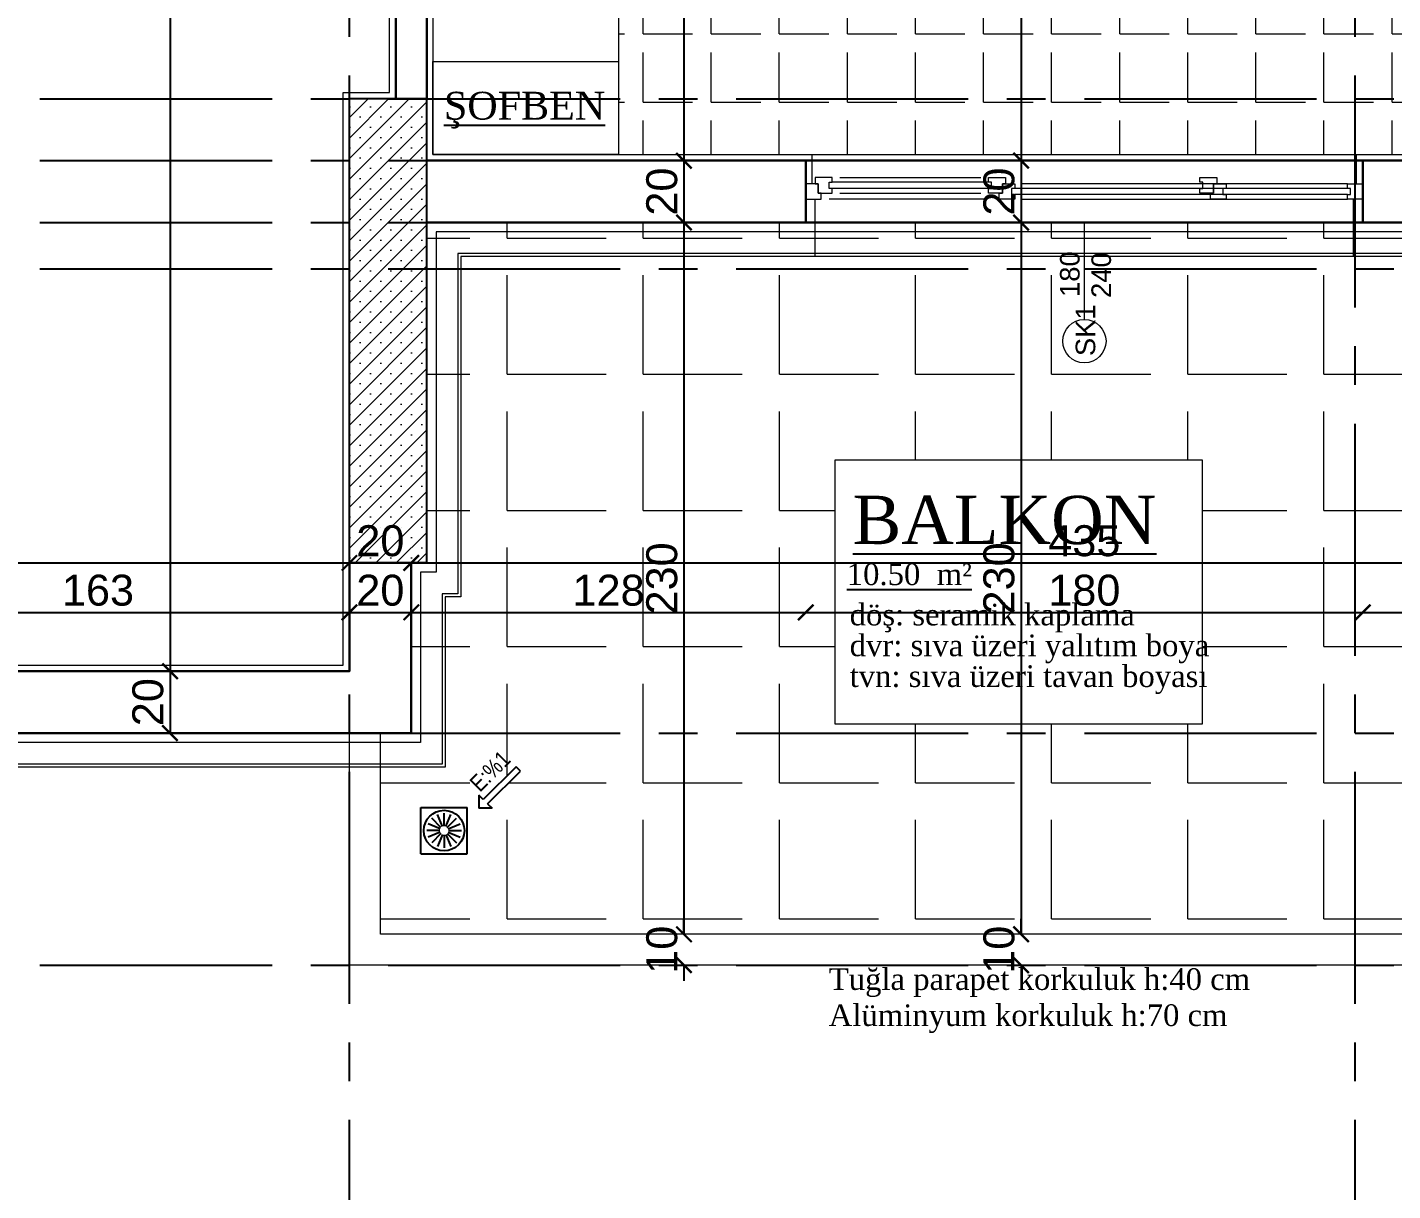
# Model space of a CAD drawing. Header units: millimetres. Extents: x 2778 to 13672, y 1832 to 5175.
# Drawn here: x 9077.1 to 9518.3, y 2417.4 to 2793.3 of the extents above; entities that cross this region are included whole.
import ezdxf

# ---------------------------------------------------------------- set-up
doc = ezdxf.new("R2010")
doc.units = ezdxf.units.MM
for name, pattern in [('CENTER2', [112.5, 75, -12.5, 12.5, -12.5]), ('DASHDOT2', [12.7, 6.35, -3.175, 0, -3.175]), ('DOTX2', [0.5, 0, -0.5])]:
    doc.linetypes.add(name, pattern=pattern)
for name, color, linetype, lineweight in [('aks', 251, 'DASHDOT2', 35), ('duvar', 232, 'Continuous', 30), ('görünüş', 201, 'Continuous', 18), ('ince', 37, 'Continuous', 0), ('iz', 1, 'DOTX2', 20), ('pencere', 4, 'Continuous', 18), ('sıva dış', 30, 'Continuous', 9), ('sıva iç', 21, 'Continuous', 0), ('tefriş', 252, 'Continuous', 5), ('yalıtım', 107, 'Continuous', 0), ('yazı', 11, 'Continuous', 20), ('z - tarama', 251, 'Continuous', 18), ('ÖLÇÜ İÇ', 7, 'Continuous', 9)]:
    doc.layers.add(name, color=color, linetype=linetype, lineweight=lineweight)
doc.layers.add('Panel', color=7, linetype='Continuous')
doc.layers.add('Yazi', color=7, linetype='Continuous')
doc.styles.get("Standard").update_dxf_attribs({"font": 'arial.ttf'})
doc.styles.add('swis', font='swissc.ttf', dxfattribs={"height": 10})
doc.styles.add('Times roman', font='times.ttf')
doc.dimstyles.new('zulay iç ölçü', dxfattribs={"dimtxt": 10, "dimasz": 5, "dimexe": 0.18, "dimexo": 0, "dimgap": 2, "dimtad": 3, "dimdec": 0, "dimzin": 0, "dimdsep": 46, "dimtxsty": 'Standard', "dimblk": 'ARCHTICK', "dimcen": 0.09, "dimse1": 1, "dimse2": 1, "dimadec": 0, "dimazin": 0, "dimtfac": 1, "dimtdec": 0, "dimtix": 1, "dimtofl": 0, "dimtmove": 0, "dimatfit": 3, "dimldrblk": 'ARCHTICK', "dimfxl": 1, "dimtolj": 1, "dimtzin": 0, "dimarcsym": 0})

# ---------------------------------------------------------------- blocks, each defined once
blk = doc.blocks.new('IDE242Entity370')
at = {"layer": 'Panel', "linetype": 'Continuous', "lineweight": 5}
h = blk.add_hatch(dxfattribs=at)
h.set_pattern_fill('SACNCR', color=163, scale=50, style=0)
h.set_pattern_definition([(45, (0, 0), (-3.314563, 3.314563), []), (45, (3.3146, 0), (-3.314563, 3.314563), [0, -4.6875])])
h.paths.add_polyline_path([(525, 130), (525, 280), (550, 280), (550, 130)])
blk = doc.blocks.new('IDE242Entity371')
at = {"layer": 'Panel', "color": 164, "linetype": 'Continuous', "lineweight": -3}
blk.add_lwpolyline([(550, 130), (525, 130)], dxfattribs=at)
blk = doc.blocks.new('IDE242Entity372')
at = {"layer": 'Panel', "color": 164, "linetype": 'Continuous', "lineweight": -3}
blk.add_lwpolyline([(550, 130), (550, 280)], dxfattribs=at)
blk = doc.blocks.new('IDE242Entity373')
at = {"layer": 'Panel', "color": 164, "linetype": 'Continuous', "lineweight": -3}
blk.add_lwpolyline([(550, 280), (525, 280)], dxfattribs=at)
blk = doc.blocks.new('IDE242Entity374')
at = {"layer": 'Panel', "color": 164, "linetype": 'Continuous', "lineweight": -3}
blk.add_lwpolyline([(525, 130), (525, 280)], dxfattribs=at)
blk = doc.blocks.new('FGFS')
at = {"layer": 'duvar'}
for p, q in [((857019.82, -390681.05), (857039.82, -390681.05)), ((857019.82, -390861.05), (857039.82, -390861.05))]:
    blk.add_line(p, q, dxfattribs=at)
at = {"layer": 'ince'}
for p, q in [((857027.32, -390739.55), (857027.32, -390688.55)), ((857029.32, -390692.05), (857029.32, -390737.55)), ((857034.32, -390692.05), (857034.32, -390737.55)), ((857027.32, -390751.05), (857027.32, -390856.05)), ((857032.32, -390856.05), (857032.32, -390751.05))]:
    blk.add_line(p, q, dxfattribs=at)
for points in [[(857030.82, -390740.05), (857030.82, -390689.55)], [(857032.82, -390740.05), (857032.82, -390689.55)], [(857028.82, -390856.05), (857028.82, -390748.55)], [(857030.82, -390856.05), (857030.82, -390748.55)]]:
    blk.add_lwpolyline(points, dxfattribs=at)
at = {"layer": 'iz', "ltscale": 0.1}
for p, q in [((857019.82, -390681.05), (857019.82, -390861.05)), ((857039.82, -390861.05), (857039.82, -390681.05))]:
    blk.add_line(p, q, dxfattribs=at)
at = {"layer": 'pencere'}
for points in [[(857027.32, -390681.05), (857027.32, -390686.05), (857029.32, -390686.05), (857029.32, -390685.05), (857032.32, -390685.05), (857032.32, -390681.05)], [(857030.82, -390748.55), (857030.82, -390747.55), (857028.82, -390747.55), (857028.82, -390748.55), (857027.32, -390748.55), (857027.32, -390743.55), (857029.32, -390743.55), (857029.32, -390744.55), (857032.32, -390744.55), (857032.32, -390748.55), (857030.82, -390748.55)], [(857030.82, -390816.84), (857030.82, -390815.84), (857028.82, -390815.84), (857028.82, -390816.84), (857027.32, -390816.84), (857027.32, -390811.84), (857029.32, -390811.84), (857029.32, -390812.84), (857032.32, -390812.84), (857032.32, -390816.84), (857030.82, -390816.84)], [(857027.32, -390861.05), (857027.32, -390856.05), (857027.32, -390856.05), (857028.82, -390856.05), (857028.82, -390857.05), (857030.82, -390857.05), (857030.82, -390856.05), (857032.32, -390856.05), (857032.32, -390856.05), (857032.32, -390861.05)]]:
    blk.add_lwpolyline(points, dxfattribs=at)
for points in [[(857032.32, -390684.05), (857032.32, -390685.05), (857029.32, -390685.05), (857029.32, -390689.55), (857030.82, -390689.55), (857030.82, -390688.55), (857032.82, -390688.55), (857032.82, -390689.55), (857034.32, -390689.55), (857034.32, -390684.05)], [(857032.32, -390745.55), (857032.32, -390744.55), (857029.32, -390744.55), (857029.32, -390740.05), (857030.82, -390740.05), (857030.82, -390741.05), (857032.82, -390741.05), (857032.82, -390740.05), (857034.32, -390740.05), (857034.32, -390745.55)], [(857032.32, -390813.84), (857032.32, -390812.84), (857029.32, -390812.84), (857029.32, -390808.35), (857030.82, -390808.35), (857030.82, -390809.35), (857032.82, -390809.35), (857032.82, -390808.35), (857034.32, -390808.35), (857034.32, -390813.84)]]:
    blk.add_lwpolyline(points, close=True, dxfattribs=at)
at = {"layer": 'sıva dış'}
for p, q in [((857008.82, -390684.05), (857027.32, -390684.05)), ((857008.82, -390858.05), (857027.32, -390858.05))]:
    blk.add_line(p, q, dxfattribs=at)
at = {"layer": 'sıva iç'}
for p, q in [((857032.32, -390683.05), (857041.82, -390683.05)), ((857032.32, -390859.05), (857041.82, -390859.05))]:
    blk.add_line(p, q, dxfattribs=at)
at = {"layer": 'yazı'}
blk.add_line((856988.47, -390771.05), (857019.82, -390771.05), dxfattribs=at)
blk.add_circle((856981.47, -390771.05), 7, dxfattribs=at)
for s, p in [('180', (856995.76, -390769.51)), ('SK1', (856976.65, -390774.58)), ('240', (856995.44, -390779.66))]:
    blk.add_text(s, height=6.328, dxfattribs=at).set_placement(p)
blk = doc.blocks.new('eğim çizgisi')
at = {"layer": 'Yazi'}
for p, q in [((1343.11, 4120.2), (1332.51, 4109.59)), ((1333.92, 4108.18), (1344.53, 4118.78)), ((1344.53, 4118.78), (1343.11, 4120.2)), ((1331.09, 4111.01), (1331.09, 4106.76)), ((1332.51, 4109.59), (1331.09, 4111.01)), ((1333.92, 4108.18), (1335.34, 4106.76)), ((1312.34, 4092.04), (1312.34, 4107.04)), ((1312.34, 4107.04), (1327.34, 4107.04)), ((1318.85, 4100.54), (1315.87, 4103.52)), ((1319.31, 4100.84), (1317.69, 4104.74)), ((1319.84, 4100.95), (1319.84, 4105.17)), ((1320.38, 4100.84), (1322, 4104.74)), ((1320.84, 4100.54), (1323.82, 4103.52)), ((1327.34, 4092.04), (1327.34, 4107.04)), ((1335.34, 4106.76), (1331.09, 4106.76)), ((1318.44, 4099.54), (1314.22, 4099.54)), ((1318.54, 4100.08), (1314.65, 4101.7)), ((1321.14, 4100.08), (1325.04, 4101.7)), ((1321.25, 4099.54), (1325.47, 4099.54)), ((1318.54, 4099.01), (1314.65, 4097.39)), ((1318.85, 4098.55), (1315.87, 4095.57)), ((1319.31, 4098.24), (1317.69, 4094.35)), ((1319.84, 4098.14), (1319.84, 4093.92)), ((1320.38, 4098.24), (1322, 4094.35)), ((1320.84, 4098.55), (1323.82, 4095.57)), ((1321.14, 4099.01), (1325.04, 4097.39)), ((1312.34, 4092.04), (1327.34, 4092.04))]:
    blk.add_line(p, q, dxfattribs=at)
blk.add_circle((1319.84, 4099.54), 6.56, dxfattribs=at)
at = {"layer": 'Yazi', "style": 'swis'}
blk.add_text('E:%%%1', height=5.335, rotation=45, dxfattribs=at).set_placement((1331.42, 4111.73))
blk = doc.blocks.new('_ArchTick')
at = {"color": 0, "linetype": 'ByBlock', "const_width": 0.15}
blk.add_lwpolyline([(-0.5, -0.5), (0.5, 0.5)], dxfattribs=at)
blk = doc.blocks.new('*D2719')
at = {"layer": 'Defpoints', "color": 0, "transparency": 16777216}
for p in [(9181.17, 2604.25), (9018.67, 2585.23), (9181.17, 2585.23)]:
    blk.add_point(p, dxfattribs=at)
at = {"layer": 'ÖLÇÜ İÇ', "color": 0, "lineweight": -2, "transparency": 16777216}
blk.add_line((9018.67, 2604.25), (9181.17, 2604.25), dxfattribs=at)
at = {"layer": 'ÖLÇÜ İÇ', "color": 0, "lineweight": -2, "transparency": 16777216, "xscale": 5, "yscale": 5, "zscale": 5, "rotation": 180}
blk.add_blockref('_ArchTick', (9018.67, 2604.25), dxfattribs=at)
at = {"layer": 'ÖLÇÜ İÇ', "color": 0, "lineweight": -2, "transparency": 16777216, "xscale": 5, "yscale": 5, "zscale": 5}
blk.add_blockref('_ArchTick', (9181.17, 2604.25), dxfattribs=at)
at = {"layer": 'ÖLÇÜ İÇ', "color": 0, "transparency": 16777216, "insert": (9099.92, 2611.36), "char_height": 10, "attachment_point": 5}
blk.add_mtext('\\A1;163', dxfattribs=at)
blk = doc.blocks.new('*D2720')
at = {"layer": 'Defpoints', "color": 0, "transparency": 16777216}
for p in [(9201.17, 2604.25), (9201.17, 2586.39), (9181.17, 2585.23)]:
    blk.add_point(p, dxfattribs=at)
at = {"layer": 'ÖLÇÜ İÇ', "color": 0, "lineweight": -2, "transparency": 16777216}
blk.add_line((9181.17, 2604.25), (9201.17, 2604.25), dxfattribs=at)
at = {"layer": 'ÖLÇÜ İÇ', "color": 0, "lineweight": -2, "transparency": 16777216, "xscale": 5, "yscale": 5, "zscale": 5, "rotation": 180}
blk.add_blockref('_ArchTick', (9181.17, 2604.25), dxfattribs=at)
at = {"layer": 'ÖLÇÜ İÇ', "color": 0, "lineweight": -2, "transparency": 16777216, "xscale": 5, "yscale": 5, "zscale": 5}
blk.add_blockref('_ArchTick', (9201.17, 2604.25), dxfattribs=at)
at = {"layer": 'ÖLÇÜ İÇ', "color": 0, "transparency": 16777216, "insert": (9191.17, 2611.35), "char_height": 10, "attachment_point": 5}
blk.add_mtext('\\A1;20', dxfattribs=at)
blk = doc.blocks.new('*D2721')
at = {"layer": 'Defpoints', "color": 0, "transparency": 16777216}
for p in [(9328.67, 2730.23), (9328.67, 2604.25), (9201.17, 2586.39)]:
    blk.add_point(p, dxfattribs=at)
at = {"layer": 'ÖLÇÜ İÇ', "color": 0, "lineweight": -2, "transparency": 16777216}
blk.add_line((9201.17, 2604.25), (9328.67, 2604.25), dxfattribs=at)
at = {"layer": 'ÖLÇÜ İÇ', "color": 0, "lineweight": -2, "transparency": 16777216, "xscale": 5, "yscale": 5, "zscale": 5, "rotation": 180}
blk.add_blockref('_ArchTick', (9201.17, 2604.25), dxfattribs=at)
at = {"layer": 'ÖLÇÜ İÇ', "color": 0, "lineweight": -2, "transparency": 16777216, "xscale": 5, "yscale": 5, "zscale": 5}
blk.add_blockref('_ArchTick', (9328.67, 2604.25), dxfattribs=at)
at = {"layer": 'ÖLÇÜ İÇ', "color": 0, "transparency": 16777216, "insert": (9264.92, 2611.35), "char_height": 10, "attachment_point": 5}
blk.add_mtext('\\A1;128', dxfattribs=at)
blk = doc.blocks.new('*D2722')
at = {"layer": 'Defpoints', "color": 0, "transparency": 16777216}
for p in [(9328.67, 2730.23), (9508.67, 2730.23), (9508.67, 2604.25)]:
    blk.add_point(p, dxfattribs=at)
at = {"layer": 'ÖLÇÜ İÇ', "color": 0, "lineweight": -2, "transparency": 16777216}
blk.add_line((9328.67, 2604.25), (9508.67, 2604.25), dxfattribs=at)
at = {"layer": 'ÖLÇÜ İÇ', "color": 0, "lineweight": -2, "transparency": 16777216, "xscale": 5, "yscale": 5, "zscale": 5, "rotation": 180}
blk.add_blockref('_ArchTick', (9328.67, 2604.25), dxfattribs=at)
at = {"layer": 'ÖLÇÜ İÇ', "color": 0, "lineweight": -2, "transparency": 16777216, "xscale": 5, "yscale": 5, "zscale": 5}
blk.add_blockref('_ArchTick', (9508.67, 2604.25), dxfattribs=at)
at = {"layer": 'ÖLÇÜ İÇ', "color": 0, "transparency": 16777216, "insert": (9418.67, 2611.35), "char_height": 10, "attachment_point": 5}
blk.add_mtext('\\A1;180', dxfattribs=at)
blk = doc.blocks.new('*D2723')
at = {"layer": 'Defpoints', "color": 0, "transparency": 16777216}
for p in [(9508.67, 2730.23), (9636.17, 2604.25), (9636.17, 2604.25)]:
    blk.add_point(p, dxfattribs=at)
at = {"layer": 'ÖLÇÜ İÇ', "color": 0, "lineweight": -2, "transparency": 16777216}
blk.add_line((9508.67, 2604.25), (9636.17, 2604.25), dxfattribs=at)
at = {"layer": 'ÖLÇÜ İÇ', "color": 0, "lineweight": -2, "transparency": 16777216, "xscale": 5, "yscale": 5, "zscale": 5, "rotation": 180}
blk.add_blockref('_ArchTick', (9508.67, 2604.25), dxfattribs=at)
at = {"layer": 'ÖLÇÜ İÇ', "color": 0, "lineweight": -2, "transparency": 16777216, "xscale": 5, "yscale": 5, "zscale": 5}
blk.add_blockref('_ArchTick', (9636.17, 2604.25), dxfattribs=at)
at = {"layer": 'ÖLÇÜ İÇ', "color": 0, "transparency": 16777216, "insert": (9572.42, 2611.35), "char_height": 10, "attachment_point": 5}
blk.add_mtext('\\A1;128', dxfattribs=at)
blk = doc.blocks.new('*D2730')
at = {"layer": 'Defpoints', "color": 0, "transparency": 16777216}
for p in [(8676.17, 2620.23), (9181.17, 2620.23), (9181.17, 2620.23)]:
    blk.add_point(p, dxfattribs=at)
at = {"layer": 'ÖLÇÜ İÇ', "color": 0, "lineweight": -2, "transparency": 16777216}
blk.add_line((8676.17, 2620.23), (9181.17, 2620.23), dxfattribs=at)
at = {"layer": 'ÖLÇÜ İÇ', "color": 0, "lineweight": -2, "transparency": 16777216, "xscale": 5, "yscale": 5, "zscale": 5, "rotation": 180}
blk.add_blockref('_ArchTick', (8676.17, 2620.23), dxfattribs=at)
at = {"layer": 'ÖLÇÜ İÇ', "color": 0, "lineweight": -2, "transparency": 16777216, "xscale": 5, "yscale": 5, "zscale": 5}
blk.add_blockref('_ArchTick', (9181.17, 2620.23), dxfattribs=at)
at = {"layer": 'ÖLÇÜ İÇ', "color": 0, "transparency": 16777216, "insert": (8928.67, 2627.34), "char_height": 10, "attachment_point": 5}
blk.add_mtext('\\A1;505', dxfattribs=at)
blk = doc.blocks.new('*D2731')
at = {"layer": 'Defpoints', "color": 0, "transparency": 16777216}
for p in [(9181.17, 2620.23), (9201.17, 2620.23), (9201.17, 2620.23)]:
    blk.add_point(p, dxfattribs=at)
at = {"layer": 'ÖLÇÜ İÇ', "color": 0, "lineweight": -2, "transparency": 16777216}
blk.add_line((9181.17, 2620.23), (9201.17, 2620.23), dxfattribs=at)
at = {"layer": 'ÖLÇÜ İÇ', "color": 0, "lineweight": -2, "transparency": 16777216, "xscale": 5, "yscale": 5, "zscale": 5, "rotation": 180}
blk.add_blockref('_ArchTick', (9181.17, 2620.23), dxfattribs=at)
at = {"layer": 'ÖLÇÜ İÇ', "color": 0, "lineweight": -2, "transparency": 16777216, "xscale": 5, "yscale": 5, "zscale": 5}
blk.add_blockref('_ArchTick', (9201.17, 2620.23), dxfattribs=at)
at = {"layer": 'ÖLÇÜ İÇ', "color": 0, "transparency": 16777216, "insert": (9191.17, 2627.34), "char_height": 10, "attachment_point": 5}
blk.add_mtext('\\A1;20', dxfattribs=at)
blk = doc.blocks.new('*D2732')
at = {"layer": 'Defpoints', "color": 0, "transparency": 16777216}
for p in [(9201.17, 2620.23), (9636.17, 2620.23), (9636.17, 2620.23)]:
    blk.add_point(p, dxfattribs=at)
at = {"layer": 'ÖLÇÜ İÇ', "color": 0, "lineweight": -2, "transparency": 16777216}
blk.add_line((9201.17, 2620.23), (9636.17, 2620.23), dxfattribs=at)
at = {"layer": 'ÖLÇÜ İÇ', "color": 0, "lineweight": -2, "transparency": 16777216, "xscale": 5, "yscale": 5, "zscale": 5, "rotation": 180}
blk.add_blockref('_ArchTick', (9201.17, 2620.23), dxfattribs=at)
at = {"layer": 'ÖLÇÜ İÇ', "color": 0, "lineweight": -2, "transparency": 16777216, "xscale": 5, "yscale": 5, "zscale": 5}
blk.add_blockref('_ArchTick', (9636.17, 2620.23), dxfattribs=at)
at = {"layer": 'ÖLÇÜ İÇ', "color": 0, "transparency": 16777216, "insert": (9418.67, 2627.34), "char_height": 10, "attachment_point": 5}
blk.add_mtext('\\A1;435', dxfattribs=at)
blk = doc.blocks.new('*D2776')
at = {"layer": 'Defpoints', "color": 0, "transparency": 16777216}
for p in [(9398.22, 3155.23), (9398.22, 2750.23), (9398.22, 2750.23)]:
    blk.add_point(p, dxfattribs=at)
at = {"layer": 'ÖLÇÜ İÇ', "color": 0, "lineweight": -2, "transparency": 16777216}
blk.add_line((9398.22, 3155.23), (9398.22, 2750.23), dxfattribs=at)
at = {"layer": 'ÖLÇÜ İÇ', "color": 0, "lineweight": -2, "transparency": 16777216, "xscale": 5, "yscale": 5, "zscale": 5}
for p, rotation in [((9398.22, 3155.23), 90), ((9398.22, 2750.23), 270)]:
    blk.add_blockref('_ArchTick', p, dxfattribs=dict(at, rotation=rotation))
at = {"layer": 'ÖLÇÜ İÇ', "color": 0, "transparency": 16777216, "insert": (9391.12, 2952.73), "char_height": 10, "attachment_point": 5, "rotation": 90}
blk.add_mtext('\\A1;405', dxfattribs=at)
blk = doc.blocks.new('*D2777')
at = {"layer": 'Defpoints', "color": 0, "transparency": 16777216}
for p in [(9398.22, 2750.23), (9398.22, 2730.23), (9398.22, 2730.23)]:
    blk.add_point(p, dxfattribs=at)
at = {"layer": 'ÖLÇÜ İÇ', "color": 0, "lineweight": -2, "transparency": 16777216}
blk.add_line((9398.22, 2750.23), (9398.22, 2730.23), dxfattribs=at)
at = {"layer": 'ÖLÇÜ İÇ', "color": 0, "lineweight": -2, "transparency": 16777216, "xscale": 5, "yscale": 5, "zscale": 5}
for p, rotation in [((9398.22, 2750.23), 90), ((9398.22, 2730.23), 270)]:
    blk.add_blockref('_ArchTick', p, dxfattribs=dict(at, rotation=rotation))
at = {"layer": 'ÖLÇÜ İÇ', "color": 0, "transparency": 16777216, "insert": (9391.12, 2740.23), "char_height": 10, "attachment_point": 5, "rotation": 90}
blk.add_mtext('\\A1;20', dxfattribs=at)
blk = doc.blocks.new('*D2778')
at = {"layer": 'Defpoints', "color": 0, "transparency": 16777216}
for p in [(9398.22, 2730.23), (9398.22, 2500.23), (9398.22, 2500.23)]:
    blk.add_point(p, dxfattribs=at)
at = {"layer": 'ÖLÇÜ İÇ', "color": 0, "lineweight": -2, "transparency": 16777216}
blk.add_line((9398.22, 2730.23), (9398.22, 2500.23), dxfattribs=at)
at = {"layer": 'ÖLÇÜ İÇ', "color": 0, "lineweight": -2, "transparency": 16777216, "xscale": 5, "yscale": 5, "zscale": 5}
for p, rotation in [((9398.22, 2730.23), 90), ((9398.22, 2500.23), 270)]:
    blk.add_blockref('_ArchTick', p, dxfattribs=dict(at, rotation=rotation))
at = {"layer": 'ÖLÇÜ İÇ', "color": 0, "transparency": 16777216, "insert": (9391.11, 2615.23), "char_height": 10, "attachment_point": 5, "rotation": 90}
blk.add_mtext('\\A1;230', dxfattribs=at)
blk = doc.blocks.new('*D2779')
at = {"layer": 'Defpoints', "color": 0, "transparency": 16777216}
for p in [(9398.22, 2500.23), (9398.22, 2490.23), (9398.22, 2490.23)]:
    blk.add_point(p, dxfattribs=at)
at = {"layer": 'ÖLÇÜ İÇ', "color": 0, "lineweight": -2, "transparency": 16777216}
for p, q in [((9398.22, 2500.23), (9398.22, 2505.23)), ((9398.22, 2490.23), (9398.22, 2485.23))]:
    blk.add_line(p, q, dxfattribs=at)
at = {"layer": 'ÖLÇÜ İÇ', "color": 0, "lineweight": -2, "transparency": 16777216, "xscale": 5, "yscale": 5, "zscale": 5}
for p, rotation in [((9398.22, 2500.23), 270), ((9398.22, 2490.23), 90)]:
    blk.add_blockref('_ArchTick', p, dxfattribs=dict(at, rotation=rotation))
at = {"layer": 'ÖLÇÜ İÇ', "color": 0, "transparency": 16777216, "insert": (9391.12, 2495.23), "char_height": 10, "attachment_point": 5, "rotation": 90}
blk.add_mtext('\\A1;10', dxfattribs=at)
blk = doc.blocks.new('*D2785')
at = {"layer": 'Defpoints', "color": 0, "transparency": 16777216}
for p in [(9289.28, 3155.23), (9289.28, 2750.23), (9289.28, 2750.23)]:
    blk.add_point(p, dxfattribs=at)
at = {"layer": 'ÖLÇÜ İÇ', "color": 0, "lineweight": -2, "transparency": 16777216}
blk.add_line((9289.28, 3155.23), (9289.28, 2750.23), dxfattribs=at)
at = {"layer": 'ÖLÇÜ İÇ', "color": 0, "lineweight": -2, "transparency": 16777216, "xscale": 5, "yscale": 5, "zscale": 5}
for p, rotation in [((9289.28, 3155.23), 90), ((9289.28, 2750.23), 270)]:
    blk.add_blockref('_ArchTick', p, dxfattribs=dict(at, rotation=rotation))
at = {"layer": 'ÖLÇÜ İÇ', "color": 0, "transparency": 16777216, "insert": (9282.17, 2952.73), "char_height": 10, "attachment_point": 5, "rotation": 90}
blk.add_mtext('\\A1;405', dxfattribs=at)
blk = doc.blocks.new('*D2786')
at = {"layer": 'Defpoints', "color": 0, "transparency": 16777216}
for p in [(9289.28, 2750.23), (9289.28, 2730.23), (9289.28, 2730.23)]:
    blk.add_point(p, dxfattribs=at)
at = {"layer": 'ÖLÇÜ İÇ', "color": 0, "lineweight": -2, "transparency": 16777216}
blk.add_line((9289.28, 2750.23), (9289.28, 2730.23), dxfattribs=at)
at = {"layer": 'ÖLÇÜ İÇ', "color": 0, "lineweight": -2, "transparency": 16777216, "xscale": 5, "yscale": 5, "zscale": 5}
for p, rotation in [((9289.28, 2750.23), 90), ((9289.28, 2730.23), 270)]:
    blk.add_blockref('_ArchTick', p, dxfattribs=dict(at, rotation=rotation))
at = {"layer": 'ÖLÇÜ İÇ', "color": 0, "transparency": 16777216, "insert": (9282.17, 2740.23), "char_height": 10, "attachment_point": 5, "rotation": 90}
blk.add_mtext('\\A1;20', dxfattribs=at)
blk = doc.blocks.new('*D2787')
at = {"layer": 'Defpoints', "color": 0, "transparency": 16777216}
for p in [(9289.28, 2730.23), (9289.28, 2500.23), (9289.28, 2500.23)]:
    blk.add_point(p, dxfattribs=at)
at = {"layer": 'ÖLÇÜ İÇ', "color": 0, "lineweight": -2, "transparency": 16777216}
blk.add_line((9289.28, 2730.23), (9289.28, 2500.23), dxfattribs=at)
at = {"layer": 'ÖLÇÜ İÇ', "color": 0, "lineweight": -2, "transparency": 16777216, "xscale": 5, "yscale": 5, "zscale": 5}
for p, rotation in [((9289.28, 2730.23), 90), ((9289.28, 2500.23), 270)]:
    blk.add_blockref('_ArchTick', p, dxfattribs=dict(at, rotation=rotation))
at = {"layer": 'ÖLÇÜ İÇ', "color": 0, "transparency": 16777216, "insert": (9282.17, 2615.23), "char_height": 10, "attachment_point": 5, "rotation": 90}
blk.add_mtext('\\A1;230', dxfattribs=at)
blk = doc.blocks.new('*D2788')
at = {"layer": 'Defpoints', "color": 0, "transparency": 16777216}
for p in [(9289.28, 2500.23), (9289.28, 2490.23), (9289.28, 2490.23)]:
    blk.add_point(p, dxfattribs=at)
at = {"layer": 'ÖLÇÜ İÇ', "color": 0, "lineweight": -2, "transparency": 16777216}
for p, q in [((9289.28, 2500.23), (9289.28, 2505.23)), ((9289.28, 2490.23), (9289.28, 2485.23))]:
    blk.add_line(p, q, dxfattribs=at)
at = {"layer": 'ÖLÇÜ İÇ', "color": 0, "lineweight": -2, "transparency": 16777216, "xscale": 5, "yscale": 5, "zscale": 5}
for p, rotation in [((9289.28, 2500.23), 270), ((9289.28, 2490.23), 90)]:
    blk.add_blockref('_ArchTick', p, dxfattribs=dict(at, rotation=rotation))
at = {"layer": 'ÖLÇÜ İÇ', "color": 0, "transparency": 16777216, "insert": (9282.17, 2495.23), "char_height": 10, "attachment_point": 5, "rotation": 90}
blk.add_mtext('\\A1;10', dxfattribs=at)
blk = doc.blocks.new('*D2794')
at = {"layer": 'Defpoints', "color": 0, "transparency": 16777216}
for p in [(9123.2, 3065.23), (9123.2, 2585.23), (9123.2, 2585.23)]:
    blk.add_point(p, dxfattribs=at)
at = {"layer": 'ÖLÇÜ İÇ', "color": 0, "lineweight": -2, "transparency": 16777216}
blk.add_line((9123.2, 3065.23), (9123.2, 2585.23), dxfattribs=at)
at = {"layer": 'ÖLÇÜ İÇ', "color": 0, "lineweight": -2, "transparency": 16777216, "xscale": 5, "yscale": 5, "zscale": 5}
for p, rotation in [((9123.2, 3065.23), 90), ((9123.2, 2585.23), 270)]:
    blk.add_blockref('_ArchTick', p, dxfattribs=dict(at, rotation=rotation))
at = {"layer": 'ÖLÇÜ İÇ', "color": 0, "transparency": 16777216, "insert": (9116.09, 2825.23), "char_height": 10, "attachment_point": 5, "rotation": 90}
blk.add_mtext('\\A1;480', dxfattribs=at)
blk = doc.blocks.new('*D2795')
at = {"layer": 'Defpoints', "color": 0, "transparency": 16777216}
for p in [(9123.2, 2585.23), (9123.2, 2565.23), (9123.2, 2565.23)]:
    blk.add_point(p, dxfattribs=at)
at = {"layer": 'ÖLÇÜ İÇ', "color": 0, "lineweight": -2, "transparency": 16777216}
blk.add_line((9123.2, 2585.23), (9123.2, 2565.23), dxfattribs=at)
at = {"layer": 'ÖLÇÜ İÇ', "color": 0, "lineweight": -2, "transparency": 16777216, "xscale": 5, "yscale": 5, "zscale": 5}
for p, rotation in [((9123.2, 2585.23), 90), ((9123.2, 2565.23), 270)]:
    blk.add_blockref('_ArchTick', p, dxfattribs=dict(at, rotation=rotation))
at = {"layer": 'ÖLÇÜ İÇ', "color": 0, "transparency": 16777216, "insert": (9116.09, 2575.23), "char_height": 10, "attachment_point": 5, "rotation": 90}
blk.add_mtext('\\A1;20', dxfattribs=at)

msp = doc.modelspace()

# ---------------------------------------------------------------- hatches: boundary and pattern name
at = {"layer": 'z - tarama'}
h = msp.add_hatch(dxfattribs=at)
h.set_pattern_fill('ANGLE', color=252, scale=80, style=0)
h.set_pattern_definition([(0, (-1051519.92, 409725.164), (0, 22), [16, -6]), (90, (-1051519.92, 409725.164), (-22, 1e-15), [16, -6])])
h.paths.add_polyline_path([(9506.17, 2770.23), (9268.17, 2770.23), (9268.17, 2752.23), (9506.17, 2752.23)])
h.paths.add_polyline_path([(9506.17, 2865.23), (9268.17, 2865.23), (9268.17, 2858.63), (9270.08, 2858.63, -0.414214), (9270.58, 2858.13), (9270.58, 2829.13, -0.414214), (9270.08, 2828.63), (9268.17, 2828.63), (9268.17, 2782.23), (9268.17, 2782.23), (9268.17, 2770.23), (9506.17, 2770.23)])
h.paths.add_polyline_path([(9611.17, 2865.23), (9506.17, 2865.23), (9506.17, 2770.23), (9611.17, 2770.23)])
h.paths.add_polyline_path([(9644.17, 2865.23), (9611.17, 2865.23), (9611.17, 2770.23), (9629.17, 2770.23), (9629.17, 2772.23), (9644.17, 2772.23)])
h.paths.add_polyline_path([(9611.17, 2770.23), (9506.17, 2770.23), (9506.17, 2752.23), (9611.17, 2752.23)])
h.paths.add_polyline_path([(9506.17, 2898.42), (9504.17, 2898.42), (9504.17, 2900.23), (9268.17, 2900.23), (9268.17, 2865.23), (9506.17, 2865.23)])
h.paths.add_polyline_path([(9611.17, 3071.02, -0.121467), (9575.59, 3091.18), (9575.57, 3091.15), (9573.87, 3092.85, -0.197654), (9548.06, 3152.49, -0.416778), (9547.81, 3152.23), (9543.06, 3152.23), (9543.06, 3153.23), (9506.17, 3153.23), (9506.17, 3093.23), (9506.17, 2968.42), (9519.17, 2968.41), (9520.64, 2998.48), (9557.7, 2998.48), (9559.17, 2968.41), (9584.17, 2968.41), (9585.64, 2998.48), (9611.17, 2998.47)])
h.paths.add_polyline_path([(9644.17, 3153.23), (9641.06, 3153.23), (9641.06, 3152.23), (9636.06, 3152.23), (9636.06, 3153.23), (9634.26, 3153.23), (9634.26, 3152.77, -1), (9634.26, 3151.57), (9634.26, 3151.11), (9634.89, 3150.48), (9634.26, 3149.84), (9634.26, 3067.83, -0.068537), (9611.17, 3071.02), (9611.17, 2998.47), (9622.7, 2998.47), (9624.17, 2968.41), (9644.17, 2968.41)])
h.paths.add_polyline_path([(9504.17, 2968.42), (9506.17, 2968.42), (9506.17, 3093.23), (9470.61, 3093.23), (9470.61, 3092.33), (9472.45, 3092.33), (9472.45, 3090.53), (9449.86, 3090.53), (9449.86, 3092.33), (9451.71, 3092.33), (9451.71, 3093.23), (9445.1, 3093.23), (9445.1, 3092.33), (9446.94, 3092.33), (9446.94, 3090.53), (9437.93, 3090.53), (9437.93, 3092.33), (9439.77, 3092.33), (9439.77, 3093.23), (9367.77, 3093.23, -0.414214), (9368.27, 3092.73), (9368.27, 3091.23, -0.414214), (9367.77, 3090.73), (9338.77, 3090.73, -0.414214), (9338.27, 3091.23), (9338.27, 3093.23), (9323.27, 3093.23), (9308.17, 3093.23), (9308.17, 3073.23), (9268.17, 3073.23), (9268.17, 3042.61), (9269.55, 3042.61), (9269.55, 3054.04), (9273.17, 3054.04), (9273.17, 3005.47), (9269.55, 3005.47), (9269.55, 3016.89), (9268.17, 3016.89), (9268.17, 2900.23), (9504.17, 2900.23)])
h.paths.add_polyline_path([(9467.09, 2918.13), (9358.86, 2918.13), (9358.86, 2984.55), (9467.09, 2984.55)], flags=16)
h.paths.add_polyline_path([(9357.89, 2963.48), (9418.69, 2963.48), (9418.69, 2977.29), (9357.89, 2977.29)], flags=24)
h.paths.add_polyline_path([(9360.35, 2946.81), (9393.74, 2946.81), (9393.74, 2955.62), (9360.35, 2955.62)], flags=8)
h.paths.add_polyline_path([(9359.61, 2935.53), (9437.72, 2935.53), (9437.72, 2947.13), (9359.61, 2947.13)], flags=8)
h.paths.add_polyline_path([(9359.95, 2919.1), (9455.56, 2919.1), (9455.56, 2930.72), (9359.95, 2930.72)], flags=8)
h.paths.add_polyline_path([(9359.95, 2927.3), (9449.4, 2927.3), (9449.4, 2938.92), (9359.95, 2938.92)], flags=8)
h.paths.add_polyline_path([(9429.68, 3099.5), (9497.89, 3099.5), (9497.89, 3111.07), (9429.68, 3111.07)], flags=9)
at = {"layer": 'z - tarama', "true_color": 0x000000}
h = msp.add_hatch(dxfattribs=at)
h.set_pattern_fill('ANGLE', color=18, scale=160, style=0)
h.set_pattern_definition([(0, (-1051519.92, 409725.164), (0, 44), [32, -12]), (90, (-1051519.92, 409725.164), (-44, 3e-15), [32, -12])])
h.paths.add_polyline_path([(9506.17, 2565.23), (9191.17, 2565.23), (9191.17, 2500.23), (9506.17, 2500.23)])
h.paths.add_polyline_path([(9236.45, 2552.97), (9225.84, 2542.36), (9227.25, 2540.95), (9223.01, 2540.95), (9223.01, 2545.19), (9224.43, 2543.78), (9235.03, 2554.38)], flags=16)
h.paths.add_polyline_path([(9219.26, 2526.23), (9204.26, 2526.23), (9204.26, 2541.23), (9219.26, 2541.23)], flags=16)
h.paths.add_polyline_path([(9205.2, 2533.73, -1), (9218.32, 2533.73, -1)], flags=0)
h.paths.add_polyline_path([(9338.16, 2620.23), (9201.17, 2620.23), (9201.17, 2565.23), (9506.17, 2565.23), (9506.17, 2620.23), (9456.79, 2620.23), (9456.79, 2568.14), (9338.16, 2568.14)])
h.paths.add_polyline_path([(9506.17, 2715.23), (9418.67, 2715.23), (9418.67, 2698.88, -0.414214), (9425.67, 2691.88, -1), (9411.67, 2691.88, -0.414214), (9418.67, 2698.88), (9418.67, 2715.23), (9206.17, 2715.23), (9206.17, 2620.23), (9338.16, 2620.23), (9338.16, 2653.51), (9456.79, 2653.51), (9456.79, 2620.23), (9506.17, 2620.23)])
h.paths.add_polyline_path([(9331.67, 2730.23), (9328.67, 2730.23), (9206.17, 2730.23), (9206.17, 2715.23), (9418.67, 2715.23), (9418.67, 2730.23)])
h.paths.add_polyline_path([(9611.17, 2730.23), (9506.17, 2730.23), (9506.17, 2715.23), (9611.17, 2715.23)])
h.paths.add_polyline_path([(9505.67, 2730.23), (9418.67, 2730.23), (9418.67, 2715.23), (9506.17, 2715.23), (9506.17, 2730.23)])
h.paths.add_polyline_path([(9611.17, 2715.23), (9506.17, 2715.23), (9506.17, 2620.23), (9611.17, 2620.23)])
h.paths.add_polyline_path([(9631.17, 2715.23), (9611.17, 2715.23), (9611.17, 2620.23), (9631.17, 2620.23)])
h.paths.add_polyline_path([(9631.17, 2730.23), (9611.17, 2730.23), (9611.17, 2715.23), (9631.17, 2715.23)])
h.paths.add_polyline_path([(9548.77, 2612.15), (9611.17, 2612.15), (9611.17, 2620.23), (9506.17, 2620.23), (9506.17, 2565.23), (9564.22, 2565.23, -0.155647)])
h.paths.add_polyline_path([(9611.17, 2533.87, -0.179292), (9564.22, 2565.23), (9506.17, 2565.23), (9506.17, 2500.23), (9611.17, 2500.23)])
h.paths.add_polyline_path([(9636.17, 2529.95), (9634.17, 2529.95), (9633.67, 2530.7, 1), (9633.17, 2530.7), (9633.17, 2525.95), (9633.42, 2525.95, -0.414214), (9633.17, 2526.2), (9633.17, 2530.95), (9634.17, 2530.95), (9634.17, 2531.75, -0.071418), (9611.17, 2533.87), (9611.17, 2500.23), (9636.17, 2500.23)])
h.paths.add_polyline_path([(9223.41, 2543.91), (9235.06, 2555.56), (9229.25, 2561.36), (9217.61, 2549.71)], flags=24)
h.paths.add_polyline_path([(9418.71, 2704.6), (9418.71, 2721.47), (9409.22, 2721.47), (9409.22, 2704.6)], flags=9)
h.paths.add_polyline_path([(9428.87, 2704.28), (9428.87, 2723.26), (9419.38, 2723.26), (9419.38, 2704.28)], flags=9)
h.paths.add_polyline_path([(9423.79, 2685.48), (9423.79, 2703.41), (9414.3, 2703.41), (9414.3, 2685.48)], flags=24)

# ---------------------------------------------------------------- linework, layer by layer
at = {"layer": 'aks', "color": 251, "linetype": 'CENTER2', "lineweight": -3}
for points in [[(9181.17, 2140.23), (9181.17, 5100.23)], [(9506.17, 2140.23), (9506.17, 5100.23)], [(8406.17, 2770.23), (13636.17, 2770.23)], [(8406.17, 2750.23), (13636.17, 2750.23)], [(8406.17, 2730.23), (13636.17, 2730.23)], [(8406.17, 2715.23), (13636.17, 2715.23)], [(8406.17, 2620.23), (13636.17, 2620.23)], [(8406.17, 2565.23), (13636.17, 2565.23)], [(8406.17, 2490.23), (13636.17, 2490.23)]]:
    msp.add_lwpolyline(points, dxfattribs=at)
at = {"layer": 'duvar', "lineweight": 30}
for p, q in [((9206.17, 3155.23), (9206.17, 2770.23)), ((9196.17, 3065.23), (9196.17, 2770.23)), ((9206.17, 2750.23), (9631.17, 2750.23)), ((9206.17, 2730.23), (9631.17, 2730.23))]:
    msp.add_line(p, q, dxfattribs=at)
for points in [[(9201.17, 2620.23), (9201.17, 2565.23), (8656.17, 2565.23), (8656.17, 2715.23)], [(9181.17, 2620.23), (9181.17, 2585.23), (8676.17, 2585.23), (8676.17, 2715.23)]]:
    msp.add_lwpolyline(points, dxfattribs=at)
at = {"layer": 'görünüş'}
for points in [[(9636.17, 2490.23), (9181.17, 2490.23), (9181.17, 2565.23)], [(9636.17, 2500.23), (9191.17, 2500.23), (9191.17, 2565.23)]]:
    msp.add_lwpolyline(points, dxfattribs=at)
at = {"layer": 'sıva dış'}
for p, q in [((9628.17, 2727.23), (9209.17, 2727.23)), ((9209.17, 2727.23), (9209.17, 2617.23)), ((9209.17, 2617.23), (9204.17, 2617.23)), ((9204.17, 2617.23), (9204.17, 2562.23)), ((9204.17, 2562.23), (8653.17, 2562.23))]:
    msp.add_line(p, q, dxfattribs=at)
at = {"layer": 'sıva iç'}
for points in [[(9208.17, 2752.23), (9629.17, 2752.23), (9629.17, 2772.23), (9644.17, 2772.23), (9644.17, 3153.23), (9248.17, 3153.23), (9248.17, 3133.23), (9208.17, 3133.23)], [(8678.17, 2587.23), (9179.17, 2587.23), (9179.17, 2772.23), (9194.17, 2772.23), (9194.17, 3063.23), (9073.17, 3063.23), (9073.17, 2953.23), (8678.17, 2953.23), (8678.17, 2867.23), (8683.17, 2867.23), (8683.17, 2713.23), (8678.17, 2713.23)], [(9208.17, 2782.23), (9268.17, 2782.23), (9268.17, 2752.23), (9208.17, 2752.23)]]:
    msp.add_lwpolyline(points, close=True, dxfattribs=at)
msp.add_lwpolyline([(9506.17, 3153.23), (9506.17, 3093.23), (9308.17, 3093.23), (9308.17, 3073.23), (9268.17, 3073.23), (9268.17, 2752.23)], dxfattribs=at)
at = {"layer": 'yalıtım'}
for p, q in [((9621.17, 2720.23), (9216.17, 2720.23)), ((9216.17, 2720.23), (9216.17, 2610.23)), ((9620.17, 2719.23), (9217.17, 2719.23)), ((9217.17, 2719.23), (9217.17, 2609.23)), ((9216.17, 2610.23), (9211.17, 2610.23)), ((9211.17, 2610.23), (9211.17, 2555.23)), ((9217.17, 2609.23), (9212.17, 2609.23)), ((9212.17, 2609.23), (9212.17, 2554.23)), ((9211.17, 2555.23), (8646.17, 2555.23)), ((9212.17, 2554.23), (8645.17, 2554.23))]:
    msp.add_line(p, q, dxfattribs=at)
at = {"layer": 'yazı'}
msp.add_lwpolyline([(9338.16, 2653.51), (9456.79, 2653.51), (9456.79, 2568.14), (9338.16, 2568.14)], close=True, dxfattribs=at)

# ---------------------------------------------------------------- block references
at = {"layer": 'Panel'}
for name in ['IDE242Entity370', 'IDE242Entity373', 'IDE242Entity374', 'IDE242Entity372', 'IDE242Entity371']:
    msp.add_blockref(name, (8656.17, 2490.23), dxfattribs=at)
at = {"layer": 'tefriş'}
msp.add_blockref('eğim çizgisi', (7891.92, -1565.81), dxfattribs=at)
at = {"layer": 'ÖLÇÜ İÇ', "rotation": 90}
msp.add_blockref('FGFS', (-381352.38, -854289.58), dxfattribs=at)

# ---------------------------------------------------------------- texts
at = {"layer": 'Yazi', "style": 'Times roman'}
for s, height, p in [('%%UŞOFBEN', 8.996, (9211.72, 2763.49)), ('%%UBALKON', 15.593, (9343.82, 2626.34)), ('%%U10.50  m²', 6.9967, (9341.89, 2613.08))]:
    msp.add_text(s, height=height, dxfattribs=at).set_placement(p)
at = {"layer": 'yazı', "style": 'Times roman'}
for s, p in [('döş: seramik kaplama', (9342.83, 2600.05)), ('dvr: sıva üzeri yalıtım boya', (9342.83, 2590.09)), ('tvn: sıva üzeri tavan boyası', (9342.83, 2580.14))]:
    msp.add_text(s, height=6.9967, dxfattribs=at).set_placement(p)
at = {"layer": 'yazı', "insert": (9336.08, 2489.24), "char_height": 6.9967, "attachment_point": 1, "style": 'Times roman'}
msp.add_mtext_dynamic_manual_height_columns('Tuğla parapet korkuluk h:40 cm\\PAlüminyum korkuluk h:70 cm', width=298.8287, gutter_width=1, heights=[0], dxfattribs=at)

# ---------------------------------------------------------------- dimensions: what is measured, and where the dimension line sits
at = {"layer": 'ÖLÇÜ İÇ'}
for base, p1, p2, picture, middle in [((9289.28, 2750.23), (9289.28, 3155.23), (9289.28, 2750.23), '*D2785', (9282.17, 2952.73)), ((9398.22, 2750.23), (9398.22, 3155.23), (9398.22, 2750.23), '*D2776', (9391.12, 2952.73)), ((9123.2, 2585.23), (9123.2, 3065.23), (9123.2, 2585.23), '*D2794', (9116.09, 2825.23)), ((9289.28, 2730.23), (9289.28, 2750.23), (9289.28, 2730.23), '*D2786', (9282.17, 2740.23)), ((9398.22, 2730.23), (9398.22, 2750.23), (9398.22, 2730.23), '*D2777', (9391.12, 2740.23)), ((9289.28, 2500.23), (9289.28, 2730.23), (9289.28, 2500.23), '*D2787', (9282.17, 2615.23)), ((9398.22, 2500.23), (9398.22, 2730.23), (9398.22, 2500.23), '*D2778', (9391.11, 2615.23)), ((9123.2, 2565.23), (9123.2, 2585.23), (9123.2, 2565.23), '*D2795', (9116.09, 2575.23)), ((9289.28, 2490.23), (9289.28, 2500.23), (9289.28, 2490.23), '*D2788', (9282.17, 2495.23)), ((9398.22, 2490.23), (9398.22, 2500.23), (9398.22, 2490.23), '*D2779', (9391.12, 2495.23))]:
    dim = msp.add_linear_dim(base=base, p1=p1, p2=p2, angle=90, dimstyle='zulay iç ölçü', override={"dimtmove": 1}, dxfattribs=at)
    dim.commit()
    dim.dimension.update_dxf_attribs({"geometry": picture, "text_midpoint": middle})
for base, p1, p2, picture, middle in [((9328.66967143, 2604.24671028), (9201.16967143, 2586.39147664), (9328.66967143, 2730.23434904), '*D2721', (9264.91967143, 2611.35244016)), ((9508.67, 2604.25), (9328.67, 2730.23), (9508.67, 2730.23), '*D2722', (9418.67, 2611.35)), ((9636.16967143, 2604.24671028), (9508.66967143, 2730.23434904), (9636.16967143, 2604.24671028), '*D2723', (9572.41967143, 2611.35244016)), ((9181.17, 2620.23), (8676.17, 2620.23), (9181.17, 2620.23), '*D2730', (8928.67, 2627.34)), ((9201.17, 2620.23), (9181.17, 2620.23), (9201.17, 2620.23), '*D2731', (9191.17, 2627.34)), ((9636.17, 2620.23), (9201.17, 2620.23), (9636.17, 2620.23), '*D2732', (9418.67, 2627.34)), ((9181.16967143, 2604.24671028), (9018.66967143, 2585.23434904), (9181.16967143, 2585.23434904), '*D2719', (9099.91967143, 2611.3558508)), ((9201.17, 2604.25), (9181.17, 2585.23), (9201.17, 2586.39), '*D2720', (9191.17, 2611.35))]:
    dim = msp.add_linear_dim(base=base, p1=p1, p2=p2, dimstyle='zulay iç ölçü', override={"dimtmove": 1}, dxfattribs=at)
    dim.commit()
    dim.dimension.update_dxf_attribs({"geometry": picture, "text_midpoint": middle})

doc.saveas('drawing.dxf')
